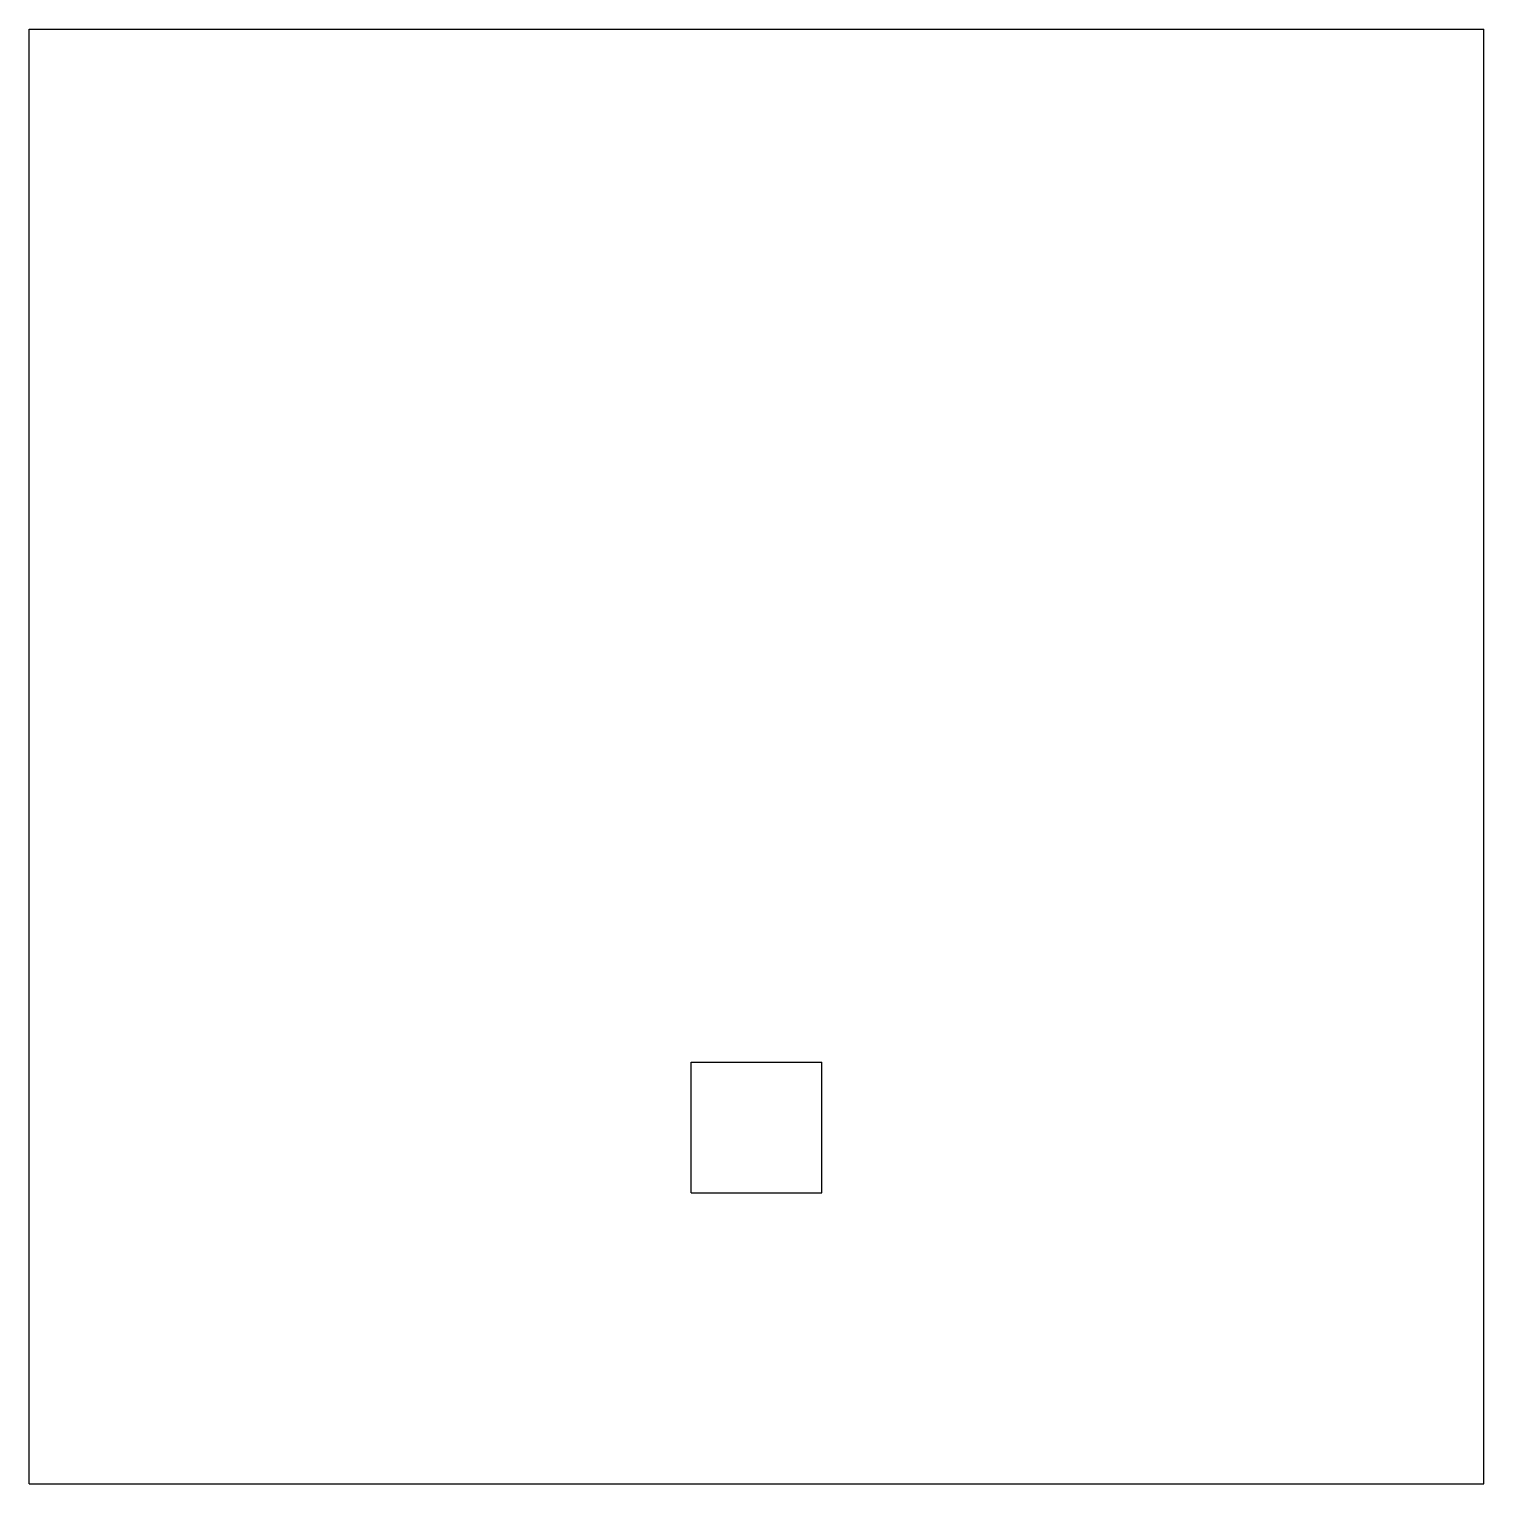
# Model space of a CAD drawing. Header units: millimetres. Extents: x 0 to 100, y 0 to 100.
import ezdxf

# ---------------------------------------------------------------- set-up
doc = ezdxf.new("R2010")
doc.units = ezdxf.units.MM

msp = doc.modelspace()

# ---------------------------------------------------------------- linework, layer by layer
at = {"color": 7, "linetype": 'Continuous'}
for p, q in [((0, 0), (0, 100)), ((0, 100), (100, 100)), ((100, 0), (100, 100)), ((45.5, 20), (45.5, 29)), ((45.5, 29), (54.5, 29)), ((54.5, 20), (54.5, 29)), ((45.5, 20), (54.5, 20)), ((0, 0), (100, 0))]:
    msp.add_line(p, q, dxfattribs=at)

doc.saveas('drawing.dxf')
